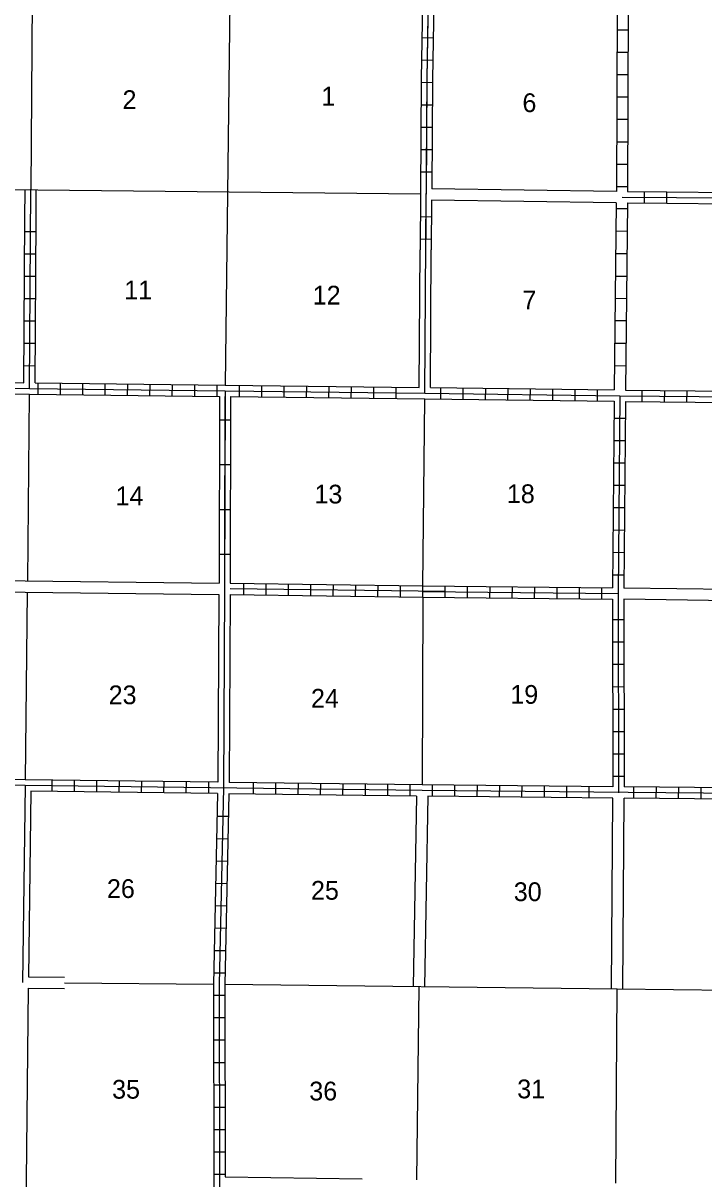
# Model space of a CAD drawing. Extents: x 1231110 to 1614361, y 15602718 to 15977648.
# Drawn here: x 1424368 to 1442517, y 15682181 to 15712987 of the extents above; entities that cross this region are included whole.
import ezdxf

# ---------------------------------------------------------------- set-up
doc = ezdxf.new("R2010")
doc.units = 0
for name, color, linetype in [('L10', 7, 'Continuous'), ('L11', 7, 'Continuous'), ('L13', 7, 'Continuous'), ('L14', 7, 'Continuous'), ('L8', 7, 'Continuous'), ('L9', 7, 'Continuous')]:
    doc.layers.add(name, color=color, linetype=linetype)

msp = doc.modelspace()

# ---------------------------------------------------------------- linework, layer by layer
at = {"layer": 'L10'}
for p, q in [((1441529, 15708488), (1445449, 15708455)), ((1441526, 15708188), (1445448, 15708155)), ((1434926, 15703275), (1434951, 15706948)), ((1435226, 15703272), (1435251, 15706944)), ((1443712, 15697881), (1440383, 15697929)), ((1429590, 15697760), (1429558, 15692752)), ((1429890, 15697756), (1429858, 15692748)), ((1443708, 15697581), (1440382, 15697629))]:
    msp.add_line(p, q, dxfattribs=at)
at = {"layer": 'L11'}
for p, q in [((1424415, 15707793), (1424420, 15708536)), ((1424715, 15707789), (1424720, 15708533)), ((1440185, 15708500), (1435261, 15708571)), ((1440183, 15708200), (1435259, 15708271)), ((1419327, 15698184), (1429592, 15698060)), ((1419324, 15697884), (1429590, 15697760)), ((1424572, 15692516), (1424508, 15687567)), ((1434854, 15692384), (1434771, 15687306)), ((1435154, 15692380), (1435071, 15687302)), ((1424508, 15687567), (1425475, 15687557)), ((1424505, 15687267), (1425472, 15687257)), ((1429755, 15682240), (1433408, 15682181))]:
    msp.add_line(p, q, dxfattribs=at)
for points in [[(1440055, 15687243), (1440088, 15692332)], [(1440355, 15687239), (1440388, 15692329)], [(1424505, 15687267), (1424447, 15682134), (1424421, 15676999)]]:
    msp.add_lwpolyline(points, dxfattribs=at)
at = {"layer": 'L13'}
for p, q in [((1424611, 15713613), (1424570, 15708534)), ((1429879, 15713566), (1429753, 15703334)), ((1424533, 15703101), (1424481, 15698122)), ((1435026, 15697990), (1435074, 15702974)), ((1424478, 15697822), (1424425, 15692818)), ((1435024, 15697690), (1435007, 15692682)), ((1425473, 15687407), (1429448, 15687369)), ((1440205, 15687241), (1429748, 15687366)), ((1434922, 15687304), (1434856, 15682158)), ((1445259, 15687181), (1440205, 15687241))]:
    msp.add_line(p, q, dxfattribs=at)
for points in [[(1434960, 15708425), (1400081, 15708791)], [(1440170, 15682065), (1440205, 15687241)]]:
    msp.add_lwpolyline(points, dxfattribs=at)
at = {"layer": 'L8'}
for p, q in [((1440202, 15713469), (1440185, 15708500)), ((1440502, 15713466), (1440485, 15708497)), ((1435300, 15712590), (1435002, 15712595)), ((1440201, 15712811), (1440499, 15712810)), ((1435290, 15711993), (1434991, 15711998)), ((1440199, 15712211), (1440497, 15712210)), ((1435280, 15711398), (1434982, 15711400)), ((1440197, 15711618), (1440495, 15711617)), ((1435276, 15710802), (1434978, 15710804)), ((1440195, 15711024), (1440493, 15711023)), ((1435272, 15710205), (1434973, 15710207)), ((1440193, 15710424), (1440491, 15710423)), ((1440191, 15709824), (1440489, 15709823)), ((1435268, 15709608), (1434969, 15709611)), ((1440188, 15709231), (1440487, 15709230)), ((1435263, 15709012), (1434965, 15709014)), ((1440186, 15708631), (1440485, 15708630)), ((1440485, 15708497), (1441529, 15708488)), ((1440930, 15708194), (1440932, 15708492)), ((1441526, 15708189), (1441529, 15708487)), ((1440183, 15708200), (1440127, 15703208)), ((1440182, 15708046), (1440480, 15708043)), ((1440483, 15708197), (1440427, 15703205)), ((1440483, 15708197), (1441526, 15708188)), ((1424386, 15703401), (1424415, 15707793)), ((1424686, 15703399), (1424715, 15707789)), ((1435255, 15707819), (1434957, 15707821)), ((1424712, 15707426), (1424414, 15707428)), ((1440175, 15707446), (1440474, 15707443)), ((1435251, 15707222), (1434953, 15707224)), ((1424708, 15706829), (1424410, 15706831)), ((1440168, 15706846), (1440467, 15706843)), ((1424704, 15706233), (1424406, 15706235)), ((1440162, 15706246), (1440460, 15706243)), ((1424700, 15705636), (1424402, 15705638)), ((1440155, 15705653), (1440453, 15705649)), ((1424696, 15705040), (1424398, 15705042)), ((1440148, 15705060), (1440447, 15705056)), ((1424692, 15704443), (1424394, 15704445)), ((1440142, 15704460), (1440440, 15704456)), ((1424688, 15703846), (1424390, 15703848)), ((1440135, 15703860), (1440433, 15703856)), ((1424766, 15703099), (1424770, 15703397)), ((1425363, 15703091), (1425366, 15703389)), ((1425959, 15703083), (1425963, 15703382)), ((1426556, 15703076), (1426559, 15703374)), ((1427152, 15703068), (1427156, 15703366)), ((1427749, 15703060), (1427753, 15703358)), ((1428345, 15703052), (1428349, 15703351)), ((1428942, 15703045), (1428946, 15703343)), ((1429538, 15703037), (1429542, 15703335)), ((1430135, 15703030), (1430138, 15703328)), ((1430732, 15703023), (1430735, 15703322)), ((1431328, 15703017), (1431332, 15703315)), ((1431925, 15703010), (1431928, 15703308)), ((1432521, 15703003), (1432525, 15703301)), ((1433118, 15702996), (1433121, 15703295)), ((1433714, 15702990), (1433718, 15703288)), ((1434311, 15702983), (1434314, 15703281)), ((1435226, 15703272), (1440127, 15703208)), ((1435504, 15702969), (1435508, 15703267)), ((1436100, 15702961), (1436104, 15703259)), ((1436697, 15702954), (1436701, 15703252)), ((1437294, 15702946), (1437297, 15703244)), ((1437890, 15702938), (1437894, 15703236)), ((1438487, 15702930), (1438490, 15703229)), ((1439083, 15702923), (1439087, 15703221)), ((1439680, 15702915), (1439684, 15703213)), ((1440427, 15703205), (1445407, 15703156)), ((1440873, 15702901), (1440876, 15703200)), ((1441470, 15702895), (1441473, 15703194)), ((1442066, 15702890), (1442069, 15703188)), ((1429901, 15703032), (1435074, 15702974)), ((1435074, 15702974), (1440124, 15702908)), ((1440124, 15702908), (1440083, 15697933)), ((1440424, 15702905), (1440383, 15697929)), ((1440424, 15702905), (1445405, 15702856)), ((1440121, 15702461), (1440419, 15702459)), ((1440116, 15701865), (1440414, 15701862)), ((1440111, 15701268), (1440410, 15701265)), ((1440106, 15700671), (1440405, 15700669)), ((1440102, 15700075), (1440400, 15700072)), ((1440097, 15699478), (1440395, 15699476)), ((1440092, 15698882), (1440390, 15698879)), ((1440087, 15698285), (1440385, 15698283)), ((1435621, 15697833), (1429890, 15697906)), ((1429892, 15698056), (1435026, 15697990)), ((1430250, 15697753), (1430254, 15698051)), ((1430846, 15697745), (1430850, 15698043)), ((1431443, 15697737), (1431447, 15698036)), ((1432040, 15697730), (1432043, 15698028)), ((1432636, 15697722), (1432640, 15698020)), ((1433233, 15697714), (1433236, 15698013)), ((1433829, 15697707), (1433833, 15698005)), ((1434426, 15697699), (1434430, 15697997)), ((1435022, 15697691), (1435026, 15697990)), ((1435026, 15697990), (1440083, 15697933)), ((1435619, 15697685), (1435622, 15697983)), ((1436216, 15697678), (1436219, 15697976)), ((1436812, 15697671), (1436816, 15697969)), ((1437409, 15697664), (1437412, 15697963)), ((1438005, 15697658), (1438009, 15697956)), ((1438602, 15697651), (1438605, 15697949)), ((1439198, 15697644), (1439202, 15697942)), ((1439795, 15697637), (1439798, 15697936)), ((1429890, 15697756), (1435022, 15697690)), ((1435023, 15697690), (1440082, 15697633)), ((1440082, 15697633), (1440089, 15692632)), ((1440382, 15697629), (1440389, 15692629)), ((1440084, 15697090), (1440382, 15697091)), ((1440085, 15696494), (1440383, 15696494)), ((1440085, 15695897), (1440384, 15695897)), ((1440086, 15695300), (1440384, 15695301)), ((1440087, 15694704), (1440385, 15694704)), ((1440088, 15694107), (1440386, 15694108)), ((1440088, 15693511), (1440387, 15693511)), ((1440089, 15692914), (1440388, 15692914)), ((1425140, 15692509), (1425144, 15692808)), ((1425737, 15692502), (1425740, 15692800)), ((1426333, 15692494), (1426337, 15692792)), ((1426930, 15692486), (1426934, 15692785)), ((1427526, 15692479), (1427530, 15692777)), ((1428123, 15692471), (1428127, 15692769)), ((1428719, 15692463), (1428723, 15692762)), ((1429316, 15692456), (1429320, 15692754)), ((1430509, 15692440), (1430513, 15692739)), ((1431105, 15692433), (1431109, 15692731)), ((1431702, 15692425), (1431706, 15692723)), ((1432298, 15692417), (1432302, 15692716)), ((1432895, 15692410), (1432899, 15692708)), ((1433492, 15692402), (1433495, 15692700)), ((1434088, 15692394), (1434092, 15692693)), ((1434685, 15692387), (1434688, 15692685)), ((1435282, 15692380), (1435285, 15692678)), ((1435878, 15692374), (1435881, 15692672)), ((1436475, 15692368), (1436478, 15692667)), ((1437071, 15692363), (1437074, 15692661)), ((1437668, 15692357), (1437671, 15692655)), ((1438264, 15692351), (1438267, 15692649)), ((1438861, 15692345), (1438864, 15692643)), ((1439458, 15692339), (1439460, 15692638)), ((1445361, 15692588), (1440389, 15692629)), ((1440651, 15692328), (1440653, 15692626)), ((1441247, 15692323), (1441250, 15692621)), ((1441844, 15692318), (1441846, 15692616)), ((1442441, 15692313), (1442443, 15692612)), ((1429554, 15692452), (1424572, 15692516)), ((1429554, 15692452), (1429448, 15687369)), ((1434854, 15692384), (1429853, 15692448)), ((1440088, 15692332), (1435154, 15692380)), ((1445358, 15692288), (1440388, 15692329)), ((1429542, 15691851), (1429840, 15691845)), ((1429529, 15691255), (1429828, 15691248)), ((1429517, 15690658), (1429815, 15690652)), ((1429505, 15690062), (1429803, 15690056)), ((1429492, 15689465), (1429790, 15689459)), ((1429480, 15688869), (1429778, 15688863)), ((1429467, 15688272), (1429765, 15688266)), ((1429455, 15687676), (1429753, 15687670)), ((1429449, 15687076), (1429747, 15687076)), ((1429450, 15686479), (1429748, 15686480)), ((1429450, 15685883), (1429749, 15685883)), ((1429451, 15685286), (1429750, 15685286)), ((1429452, 15684689), (1429750, 15684690)), ((1429453, 15684093), (1429751, 15684093)), ((1429454, 15683496), (1429752, 15683497)), ((1429454, 15682900), (1429753, 15682900)), ((1429455, 15682303), (1429754, 15682303))]:
    msp.add_line(p, q, dxfattribs=at)
for points in [[(1435298, 15730293), (1435307, 15729493), (1435223, 15724252), (1435175, 15721911), (1435189, 15720769), (1435180, 15718960), (1435170, 15713668), (1435132, 15711499), (1435110, 15708424)], [(1435017, 15713520), (1434982, 15711500), (1434950, 15706948)], [(1435317, 15713517), (1435282, 15711497), (1435261, 15708571)], [(1435161, 15713189), (1435132, 15711499), (1435098, 15706615)], [(1424535, 15703251), (1424570, 15708565)], [(1435075, 15703124), (1435110, 15708424)], [(1440335, 15708348), (1441791, 15708336)], [(1435259, 15708271), (1435250, 15706944)], [(1408661, 15703421), (1413986, 15703353), (1419210, 15703269), (1424535, 15703251), (1429751, 15703184), (1435075, 15703124), (1440275, 15703056), (1445556, 15703004), (1450855, 15702961)], [(1413986, 15703503), (1419211, 15703419), (1424386, 15703401)], [(1424686, 15703399), (1429753, 15703334), (1434926, 15703275)], [(1419359, 15703119), (1424534, 15703101), (1429601, 15703035)], [(1429751, 15703184), (1429741, 15697908), (1429707, 15692600), (1429598, 15687367), (1429605, 15682092), (1429587, 15676775), (1429552, 15671517)], [(1440275, 15703056), (1440232, 15697782), (1440239, 15692473)], [(1435024, 15697840), (1440232, 15697782)], [(1450793, 15692377), (1445511, 15692437), (1440503, 15692478), (1435006, 15692532), (1424424, 15692668), (1419124, 15692719)], [(1429558, 15692752), (1424426, 15692818), (1419276, 15692868)], [(1424424, 15692668), (1424356, 15687418)], [(1440089, 15692632), (1435008, 15692682), (1429858, 15692748)], [(1429853, 15692448), (1429748, 15687366), (1429755, 15682240)], [(1429448, 15687369), (1429455, 15682092), (1429437, 15676927)]]:
    msp.add_lwpolyline(points, dxfattribs=at)
at = {"layer": 'L9'}
for p, q in [((1429601, 15703035), (1429592, 15698060)), ((1429743, 15698832), (1429751, 15703035)), ((1429901, 15703032), (1429892, 15698056)), ((1429600, 15702412), (1429899, 15702411)), ((1429598, 15701219), (1429897, 15701218)), ((1429596, 15700026), (1429894, 15700025)), ((1429594, 15698832), (1429892, 15698832))]:
    msp.add_line(p, q, dxfattribs=at)
msp.add_lwpolyline([(1441791, 15708336), (1445600, 15708304)], dxfattribs=at)

# ---------------------------------------------------------------- texts
at = {"layer": 'L14'}
for s, p in [('2', (1427018, 15710697)), ('1', (1432319, 15710789)), ('6', (1437680, 15710615)), ('11', (1427064, 15705624)), ('12', (1432089, 15705486)), ('7', (1437680, 15705357)), ('14', (1426833, 15700136)), ('13', (1432135, 15700183)), ('18', (1437265, 15700192)), ('23', (1426649, 15694833)), ('19', (1437357, 15694843)), ('24', (1432043, 15694741)), ('26', (1426603, 15689668)), ('25', (1432043, 15689622)), ('30', (1437449, 15689585)), ('35', (1426741, 15684319)), ('36', (1431997, 15684272)), ('31', (1437541, 15684328))]:
    msp.add_text(s, height=500, rotation=0, dxfattribs=at).set_placement(p)

doc.saveas('drawing.dxf')
